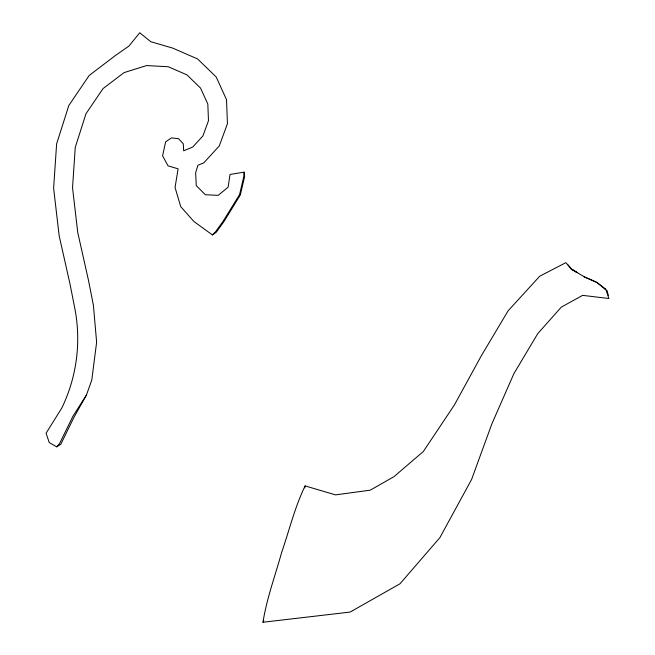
<?xml version="1.0" encoding="UTF-8"?>
<svg xmlns="http://www.w3.org/2000/svg" width="655" height="655" viewBox="0 0 655 655"><rect width="100%" height="100%" fill="white"/><g stroke="black" fill="none" stroke-linecap="round" stroke-linejoin="round"><path stroke-width="0.98" d="M244.102 172.159L243.856 176.261L239.574 194.584L223.101 221.316L215.462 231.886L212.416 234.916L193.937 221.537L180.69 206.612L175.057 187.453L178.095 168.826L168.032 165.838L162.596 155.808L165.617 141.857L171.454 137.902L178.455 138.672L183.285 143.781L183.662 150.814L192.734 147.039L202.894 135.945L208.478 120.725L207.823 104.088L200.536 88.073L186.937 74.867L168.286 66.753L146.573 65.574L124.049 72.607L103.023 88.605L85.952 113.782L75.251 147.416L72.533 187.748L77.757 232.541L88.417 280.029L93.387 305.189L96.629 342.221L91.766 380.105L86.444 395.031L74.097 417.038L60.784 444.27L56.666 446.833L49.248 442.567L46.079 433.233L61.881 407.86A159.075 158.878 -59.9 0 0 74.711 307.866L69.987 283.942L59.155 235.726L53.62 188.231L56.617 143.887L68.832 105.48L89.17 75.481L115.296 55.593L128.953 46.063L139.736 32.75L150.806 41.724L172.707 48.11L197.605 58.95L216.207 77.012L226.499 99.626L227.449 123.705L219.286 145.926L203.803 162.833L197.884 165.297L195.632 172.781L196.263 185.643L205.359 194.732L218.205 195.346L228.145 187.158L230.02 174.426L244.102 172.159L244.585 176.686L240.303 195.002L223.83 221.742L216.191 232.304L212.416 234.916M583.752 276.557L596.115 281.977L605.867 289.633L608.921 298.516L582.639 295.356L561.302 307.13L537.739 333.657L513.897 373.645L491.93 423.703L471.575 479.517L439.906 537.608L400.008 583.761L350.106 612.073L262.999 622.25C266.675 598.474 275.223 575.77 281.576 552.64C289.289 530.386 294.783 507.158 305.115 485.904L335.507 494.877L370.239 490.177L393.917 476.709L423.343 451.492L454.39 404.978L481.359 355.698L508.124 310.798L539.663 276.263L565.863 262.655L570.415 267.797M304.796 487.877L305.115 485.904M262.999 622.25L263.818 620.563M86.444 395.031L72.885 416.334L59.572 443.566L56.666 446.833M576.285 272.046L570.734 268.697L569.891 267.494M572.159 269.557L585.046 277.302L597.425 282.731L605.646 289.232M577.219 272.586L571.7 269.254L567.91 264.808M604.287 288.446L605.629 289.494M606.915 290.247L608.307 295.364"/></g></svg>
